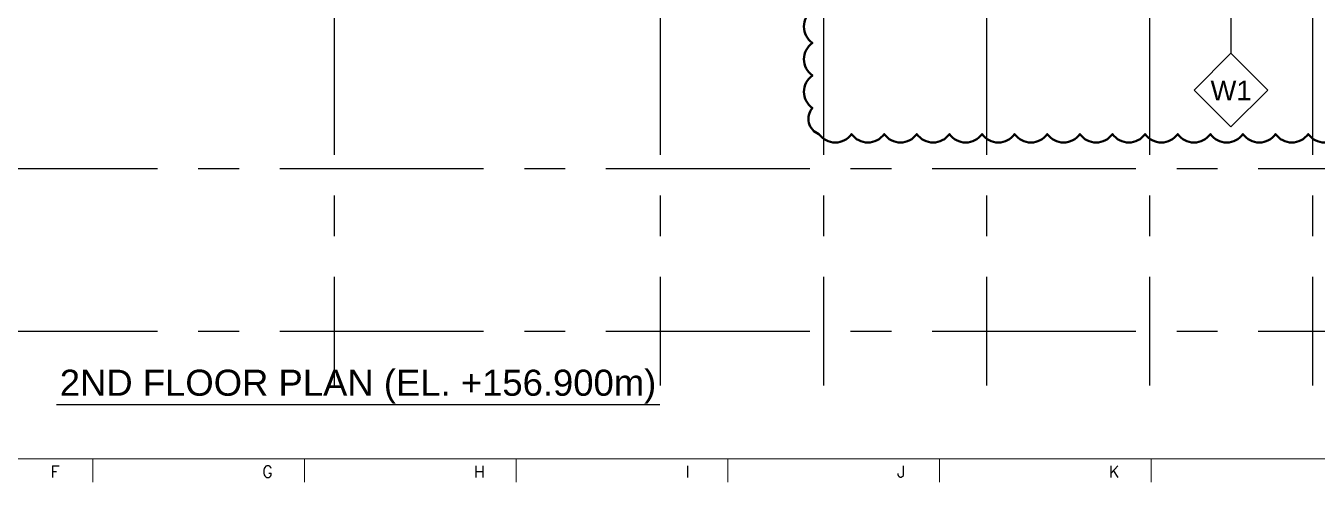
# Model space of a CAD drawing. Header units: millimetres. Extents: x -300 to 383236, y -195106 to -144646.
# Drawn here: x 101472 to 125229, y -194483 to -186076 of the extents above; entities that cross this region are included whole.
import ezdxf
from ezdxf.enums import TextEntityAlignment as Align

# ---------------------------------------------------------------- set-up
doc = ezdxf.new("R2010")
doc.units = ezdxf.units.MM
doc.header["$LTSCALE"] = 60
doc.linetypes.add('CENTER', pattern=[2, 1.25, -0.25, 0.25, -0.25])
for name, color, linetype in [('1', 7, 'Continuous'), ('1CEN', 20, 'CENTER'), ('AA-XXXX-SYMB', 7, 'Continuous'), ('AA-XXXX-TEXT', 3, 'Continuous'), ('INI', 11, 'Continuous')]:
    doc.layers.add(name, color=color, linetype=linetype)
for name, color, linetype, lineweight in [('C_REV', 4, 'Continuous', 50), ('TAN-TIT', 30, 'Continuous', 0), ('TITLE', 7, 'Continuous', 30)]:
    doc.layers.add(name, color=color, linetype=linetype, lineweight=lineweight)
doc.styles.add('ARCHILAB_ROMANS', font='romans.shx', dxfattribs={"bigfont": 'ghs.shx'})
doc.styles.add('Arial', font='arial.ttf')
doc.styles.add('COM', font='COMPLEX', dxfattribs={"height": 5})
doc.styles.add('돋움', font='')
doc.styles.get('돋움').set_extended_font_data('Dotum')
doc.dimstyles.new('일반도면_0060', dxfattribs={"dimtxt": 240, "dimasz": 240, "dimexe": 60, "dimexo": 300, "dimgap": 75, "dimtad": 1, "dimdec": 0, "dimzin": 0, "dimdsep": 46, "dimtxsty": '돋움', "dimcen": -300, "dimclrd": 7, "dimclre": 7, "dimclrt": 2, "dimadec": 8, "dimazin": 0, "dimtfac": 1, "dimtdec": 0, "dimtix": 1, "dimtmove": 2, "dimatfit": 3, "dimfxl": 1, "dimtolj": 1, "dimtzin": 0, "dimarcsym": 0})

# ---------------------------------------------------------------- blocks, each defined once
blk = doc.blocks.new('A$C064809F0')
at = {"layer": 'AA-XXXX-TEXT'}
for p, q in [((475, 566), (1041, 1131)), ((1041, 1131), (1607, 566)), ((1041, 0), (475, 566)), ((1607, 566), (1041, 0))]:
    blk.add_line(p, q, dxfattribs=at)
at = {"layer": 'INI'}
blk.add_line((1041, 0), (475, 566), dxfattribs=at)
at = {"layer": 'AA-XXXX-TEXT', "style": 'ARCHILAB_ROMANS'}
blk.add_attdef('WALLTYPE', text='', height=300, dxfattribs=at).set_placement((1043, 560), align=Align.MIDDLE_CENTER)
blk = doc.blocks.new('BORDER')
at = {"layer": 'TAN-TIT'}
for p, q in [((4977, 3520), (232823, 3520)), ((82848, 3520), (82848, 2078)), ((95827, 3520), (95827, 2078)), ((108806, 3520), (108806, 2078)), ((121784, 3520), (121784, 2078)), ((134763, 3520), (134763, 2078)), ((147741, 3520), (147741, 2078))]:
    blk.add_line(p, q, dxfattribs=at)
at = {"layer": 'TAN-TIT', "style": 'COM'}
for s, p in [('F', (80253, 2366)), ('G', (93231, 2366)), ('H', (106210, 2366)), ('I', (119188, 2366)), ('J', (132167, 2366)), ('K', (145146, 2366))]:
    blk.add_text(s, height=721, dxfattribs=at).set_placement(p)

msp = doc.modelspace()

# ---------------------------------------------------------------- linework, layer by layer
at = {"layer": '1CEN', "color": 1, "ltscale": 50}
for p, q in [((107144.9, -154702.1), (107144.9, -192702.1)), ((113144.9, -154702.1), (113144.9, -192702.1)), ((116144.9, -154702.1), (116144.9, -192702.1)), ((119144.9, -154702.1), (119144.9, -192702.1)), ((122144.9, -154702.1), (122144.9, -192702.1)), ((125144.9, -154702.1), (125144.9, -192702.1)), ((82144.9, -188702.1), (135144.9, -188702.1)), ((82144.9, -191702.1), (135144.9, -191702.1))]:
    msp.add_line(p, q, dxfattribs=at)
at = {"layer": 'C_REV'}
msp.add_lwpolyline([(125663.4, -188069.7, -0.5205671), (125063.4, -188069.7, -0.5205671), (124463.4, -188069.7, -0.5205671), (123863.4, -188069.7, -0.5205671), (123263.4, -188069.7, -0.5205671), (122663.4, -188069.7, -0.5205671), (122063.4, -188069.7, -0.5205671), (121463.4, -188069.7, -0.5205671), (120863.4, -188069.7, -0.5205671), (120263.4, -188069.7, -0.5205671), (119663.4, -188069.7, -0.5205671), (119063.4, -188069.7, -0.5205671), (118463.4, -188069.7, -0.5205671), (117863.4, -188069.7, -0.5205671), (117263.4, -188069.7, -0.5205671), (116663.4, -188069.7, -0.5205671), (116063.4, -188069.7, -0.5205671), (115941.9, -187591.2, -0.5205671), (115941.9, -186991.2, -0.5205671), (115941.9, -186391.2, -0.5205671), (115941.9, -185791.2, -0.5205671)], format="xyb", dxfattribs=at)
at = {"layer": 'TITLE', "color": 1, "linetype": 'Continuous'}
msp.add_line((102033.9, -193050.1), (113133.9, -193050.1), dxfattribs=at)

# ---------------------------------------------------------------- block references
at = {"layer": '1', "xscale": 0.3, "yscale": 0.3, "zscale": 0.3}
msp.add_blockref('BORDER', (77851.8, -195106.1), dxfattribs=at)
at = {"layer": 'AA-XXXX-SYMB'}
ref = msp.add_blockref('A$C064809F0', (122393.2, -187939.2), dxfattribs=dict(at, xscale=1.2, yscale=1.2, zscale=1.2))
ref.add_attrib('WALLTYPE', 'W1', dxfattribs={"layer": 'AA-XXXX-TEXT', "height": 360, "style": 'Arial'}).set_placement((123644.6, -187267.2), align=Align.MIDDLE_CENTER)

# ---------------------------------------------------------------- texts
at = {"layer": 'TITLE', "color": 3, "ltscale": 10, "style": 'Arial'}
msp.add_text('2ND FLOOR PLAN (EL. +156.900m)', height=480, dxfattribs=at).set_placement((107583.9, -192890), align=Align.CENTER)

# ---------------------------------------------------------------- leaders
at = {"layer": 'AA-XXXX-SYMB', "color": 3}
msp.add_leader([(123642.2, -185767.9), (123642.2, -186581.5)], dimstyle='일반도면_0060', override={"dimexo": 0, "dimldrblk": 'Dot'}, dxfattribs=at)

doc.saveas('drawing.dxf')
